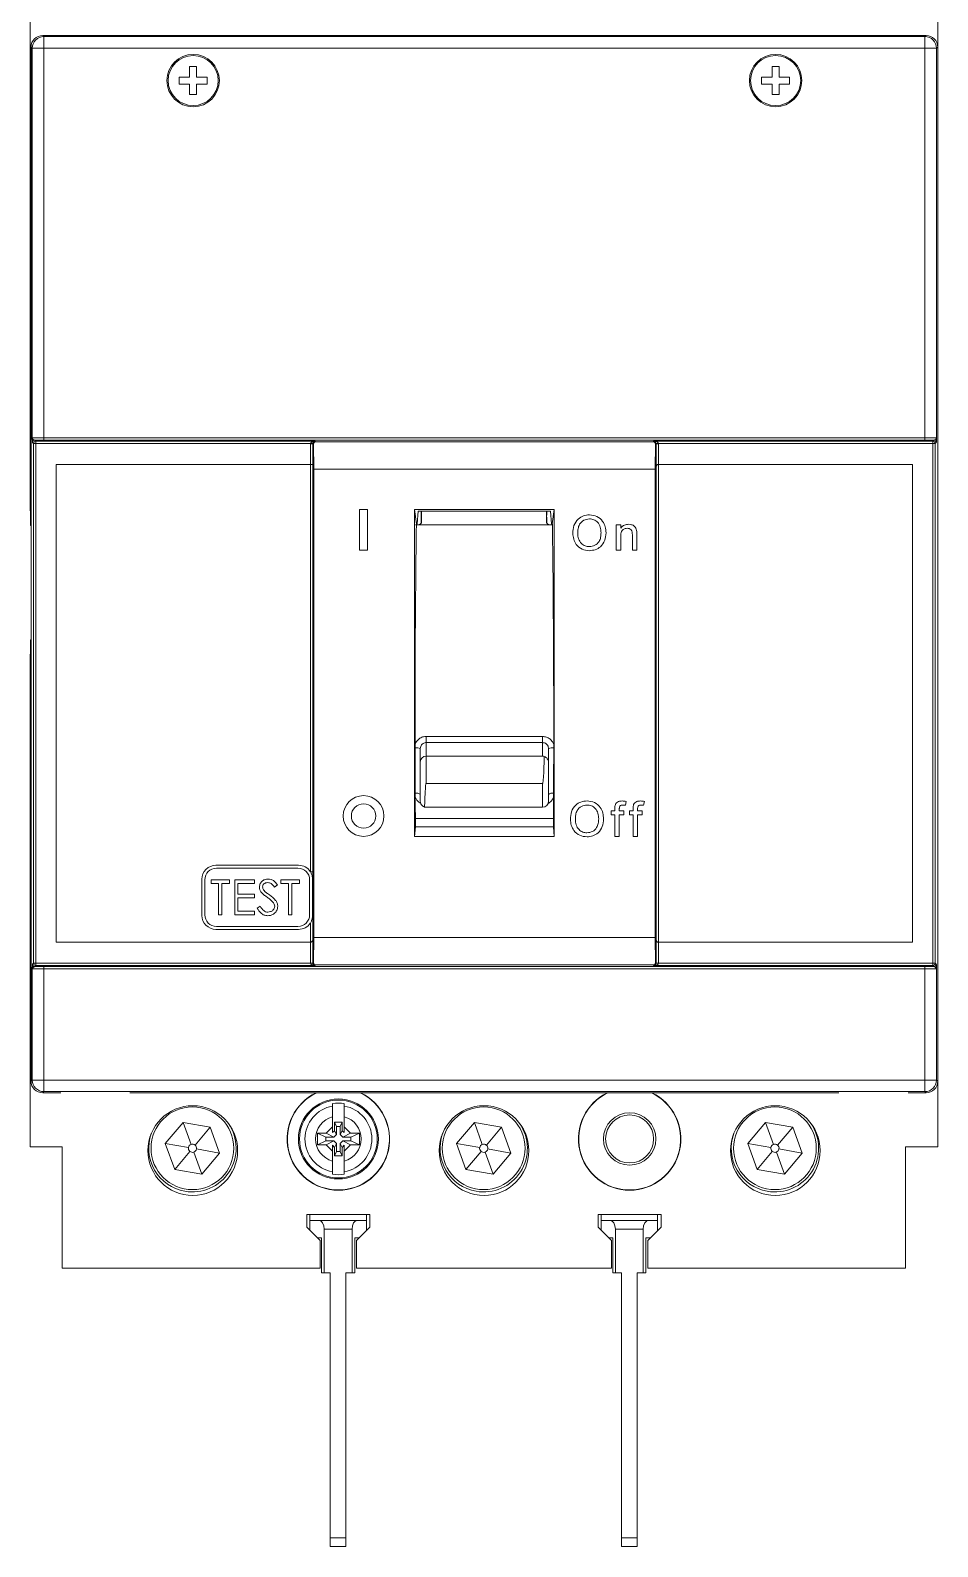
# Model space of a CAD drawing. Header units: millimetres. Extents: x 1004 to 59588, y 686 to 38112.
# Drawn here: x 44554.8 to 44632.6, y 37126.6 to 37256.7 of the extents above; entities that cross this region are included whole.
import ezdxf

# ---------------------------------------------------------------- set-up
doc = ezdxf.new("R2010")
doc.units = ezdxf.units.MM

msp = doc.modelspace()

# ---------------------------------------------------------------- linework, layer by layer
at = {"color": 7, "linetype": 'Continuous', "lineweight": 15}
for p, q in [((44554.76, 37262.24), (44554.76, 37215.45)), ((44632.65, 37215.45), (44632.65, 37262.24)), ((44555.83, 37256.26), (44555.93, 37256.16)), ((44631.65, 37256.26), (44555.83, 37256.26)), ((44555.93, 37255.16), (44555.93, 37256.16)), ((44555.93, 37256.16), (44631.55, 37256.16)), ((44631.55, 37256.16), (44631.65, 37256.26)), ((44631.55, 37255.16), (44631.55, 37256.16)), ((44554.83, 37166.51), (44554.83, 37255.26)), ((44554.93, 37255.16), (44554.83, 37255.26)), ((44554.93, 37221.75), (44554.93, 37255.16)), ((44555.93, 37255.16), (44554.93, 37255.16)), ((44555.93, 37255.16), (44555.93, 37221.72)), ((44631.55, 37255.16), (44555.93, 37255.16)), ((44631.55, 37221.72), (44631.55, 37255.16)), ((44631.55, 37255.16), (44632.55, 37255.16)), ((44632.65, 37255.26), (44632.55, 37255.16)), ((44632.55, 37255.16), (44632.55, 37221.75)), ((44632.65, 37166.51), (44632.65, 37255.26)), ((44569.04, 37253.59), (44568.44, 37253.59)), ((44568.44, 37253.59), (44568.44, 37252.69)), ((44569.04, 37252.69), (44569.04, 37253.59)), ((44619.04, 37253.59), (44618.44, 37253.59)), ((44618.44, 37253.59), (44618.44, 37252.69)), ((44619.04, 37252.69), (44619.04, 37253.59)), ((44568.44, 37252.69), (44567.54, 37252.69)), ((44567.54, 37252.69), (44567.54, 37252.09)), ((44569.94, 37252.69), (44569.04, 37252.69)), ((44569.94, 37252.09), (44569.94, 37252.69)), ((44618.44, 37252.69), (44617.54, 37252.69)), ((44617.54, 37252.69), (44617.54, 37252.09)), ((44619.94, 37252.69), (44619.04, 37252.69)), ((44619.94, 37252.09), (44619.94, 37252.69)), ((44567.54, 37252.09), (44568.44, 37252.09)), ((44568.44, 37252.09), (44568.44, 37251.19)), ((44568.44, 37251.19), (44569.04, 37251.19)), ((44569.04, 37251.19), (44569.04, 37252.09)), ((44569.04, 37252.09), (44569.94, 37252.09)), ((44617.54, 37252.09), (44618.44, 37252.09)), ((44618.44, 37252.09), (44618.44, 37251.19)), ((44618.44, 37251.19), (44619.04, 37251.19)), ((44619.04, 37251.19), (44619.04, 37252.09)), ((44619.04, 37252.09), (44619.94, 37252.09)), ((44555.04, 37221.23), (44554.95, 37221.32)), ((44555.04, 37176.64), (44555.04, 37221.23)), ((44555.24, 37221.23), (44555.04, 37221.23)), ((44555.15, 37221.52), (44555.24, 37221.43)), ((44555.24, 37221.43), (44579.19, 37221.43)), ((44555.24, 37221.23), (44555.24, 37221.43)), ((44555.24, 37221.23), (44555.24, 37176.64)), ((44578.8, 37221.23), (44555.24, 37221.23)), ((44555.93, 37221.72), (44555.93, 37221.52)), ((44555.93, 37221.72), (44631.55, 37221.72)), ((44631.55, 37221.52), (44555.93, 37221.52)), ((44578.8, 37221.23), (44579, 37221.23)), ((44578.8, 37221.22), (44579, 37221.22)), ((44578.8, 37219.44), (44578.8, 37221.22)), ((44579, 37221.22), (44579, 37219.45)), ((44579.06, 37221.17), (44579, 37221.22)), ((44579.09, 37219.04), (44579.06, 37221.17)), ((44579.19, 37221.43), (44579.26, 37221.37)), ((44579.26, 37221.37), (44608.23, 37221.37)), ((44608.23, 37221.37), (44608.29, 37221.43)), ((44608.29, 37221.43), (44632.24, 37221.43)), ((44608.42, 37221.17), (44608.39, 37219.04)), ((44608.48, 37221.22), (44608.42, 37221.17)), ((44608.48, 37221.23), (44608.68, 37221.23)), ((44608.48, 37219.25), (44608.48, 37221.22)), ((44608.48, 37221.22), (44608.68, 37221.22)), ((44632.24, 37221.23), (44608.68, 37221.23)), ((44608.68, 37221.22), (44608.68, 37219.44)), ((44631.55, 37221.72), (44631.55, 37221.52)), ((44632.24, 37221.43), (44632.33, 37221.52)), ((44632.24, 37221.43), (44632.24, 37221.23)), ((44632.24, 37176.64), (44632.24, 37221.23)), ((44632.44, 37221.23), (44632.24, 37221.23)), ((44632.53, 37221.32), (44632.44, 37221.23)), ((44632.44, 37221.23), (44632.44, 37176.64)), ((44556.99, 37219.44), (44556.98, 37219.44)), ((44578.8, 37219.44), (44556.98, 37219.44)), ((44556.98, 37219.44), (44556.98, 37178.43)), ((44578.8, 37219.44), (44556.99, 37219.44)), ((44556.99, 37219.44), (44556.99, 37178.44)), ((44578.8, 37184.49), (44578.8, 37219.44)), ((44579, 37219.44), (44579, 37219.45)), ((44579, 37219.44), (44579, 37184.49)), ((44608.39, 37219.04), (44579.09, 37219.04)), ((44579.09, 37219.04), (44579.09, 37178.84)), ((44608.39, 37178.84), (44608.39, 37219.04)), ((44608.49, 37219.24), (44608.48, 37219.25)), ((44608.49, 37178.63), (44608.49, 37219.24)), ((44608.68, 37219.44), (44608.69, 37219.44)), ((44630.5, 37219.44), (44608.68, 37219.44)), ((44630.49, 37219.44), (44608.69, 37219.44)), ((44608.69, 37219.44), (44608.69, 37178.44)), ((44630.49, 37219.44), (44630.5, 37219.44)), ((44630.49, 37178.44), (44630.49, 37219.44)), ((44630.5, 37178.43), (44630.5, 37219.44)), ((44554.77, 37215.45), (44554.76, 37215.45)), ((44554.83, 37215.45), (44554.76, 37215.45)), ((44554.83, 37215.45), (44554.77, 37215.45)), ((44554.77, 37215.45), (44554.77, 37214.2)), ((44583.02, 37215.58), (44583.02, 37212.08)), ((44583.72, 37215.58), (44583.02, 37215.58)), ((44583.72, 37212.08), (44583.72, 37215.58)), ((44587.74, 37215.58), (44599.74, 37215.58)), ((44587.74, 37215.58), (44587.74, 37187.52)), ((44587.91, 37214.34), (44587.74, 37215.58)), ((44588.07, 37215.44), (44587.97, 37214.34)), ((44588.07, 37215.44), (44599.41, 37215.44)), ((44588.35, 37215.44), (44588.33, 37214.43)), ((44599.06, 37215.44), (44599.09, 37214.43)), ((44599.51, 37214.34), (44599.41, 37215.44)), ((44599.57, 37214.34), (44599.74, 37215.58)), ((44599.74, 37215.58), (44599.74, 37187.52)), ((44554.77, 37214.2), (44554.83, 37214.23)), ((44587.97, 37214.34), (44587.91, 37214.34)), ((44599.57, 37214.25), (44587.91, 37214.25)), ((44599.51, 37214.34), (44599.57, 37214.34)), ((44605.05, 37212.08), (44605.05, 37214.27)), ((44605.05, 37214.27), (44605.44, 37214.27)), ((44605.44, 37214.27), (44605.44, 37213.97)), ((44605.44, 37213.25), (44605.44, 37212.08)), ((44606.44, 37212.08), (44606.44, 37213.39)), ((44606.82, 37213.42), (44606.82, 37212.08)), ((44583.02, 37212.08), (44583.72, 37212.08)), ((44605.44, 37212.08), (44605.05, 37212.08)), ((44606.82, 37212.08), (44606.44, 37212.08)), ((44554.83, 37204.37), (44554.77, 37204.4)), ((44554.77, 37204.4), (44554.77, 37203.15)), ((44554.77, 37203.15), (44554.76, 37203.14)), ((44554.76, 37203.14), (44554.76, 37160.86)), ((44554.76, 37203.14), (44554.83, 37203.14)), ((44554.77, 37203.15), (44554.83, 37203.15)), ((44588.24, 37193.91), (44588.24, 37195.07)), ((44588.74, 37196.1), (44598.74, 37196.1)), ((44588.74, 37196.1), (44588.74, 37195.57)), ((44598.74, 37195.57), (44588.74, 37195.57)), ((44588.74, 37195.57), (44588.74, 37194.41)), ((44598.74, 37195.57), (44598.74, 37196.1)), ((44598.74, 37194.41), (44598.74, 37195.57)), ((44599.24, 37195.07), (44599.24, 37193.89)), ((44588.24, 37190.53), (44588.24, 37193.91)), ((44588.74, 37194.41), (44588.74, 37192.07)), ((44588.74, 37194.41), (44598.74, 37194.41)), ((44599.24, 37193.89), (44599.24, 37190.53)), ((44588.74, 37192.07), (44598.74, 37192.07)), ((44632.65, 37160.86), (44632.65, 37191.14)), ((44588.7, 37190.04), (44588.6, 37190.04)), ((44588.7, 37190.03), (44598.74, 37190.03)), ((44604.94, 37189.71), (44604.94, 37189.93)), ((44605.32, 37189.9), (44605.32, 37189.71)), ((44605.9, 37190.52), (44605.84, 37190.19)), ((44606.51, 37189.71), (44606.51, 37189.93)), ((44606.89, 37189.9), (44606.89, 37189.71)), ((44607.47, 37190.52), (44607.41, 37190.19)), ((44587.82, 37189.05), (44599.67, 37189.05)), ((44604.63, 37189.71), (44604.94, 37189.71)), ((44604.63, 37189.36), (44604.63, 37189.71)), ((44604.94, 37189.36), (44604.63, 37189.36)), ((44604.94, 37187.52), (44604.94, 37189.36)), ((44605.32, 37189.71), (44605.71, 37189.71)), ((44605.71, 37189.36), (44605.32, 37189.36)), ((44605.32, 37189.36), (44605.32, 37187.52)), ((44605.71, 37189.71), (44605.71, 37189.36)), ((44606.2, 37189.36), (44606.2, 37189.71)), ((44606.2, 37189.71), (44606.51, 37189.71)), ((44606.51, 37189.36), (44606.2, 37189.36)), ((44606.51, 37187.52), (44606.51, 37189.36)), ((44606.89, 37189.71), (44607.28, 37189.71)), ((44606.89, 37189.36), (44606.89, 37187.52)), ((44607.28, 37189.36), (44606.89, 37189.36)), ((44607.28, 37189.71), (44607.28, 37189.36)), ((44587.74, 37187.52), (44587.82, 37188.34)), ((44587.74, 37187.52), (44599.74, 37187.52)), ((44587.82, 37188.34), (44599.66, 37188.34)), ((44599.74, 37187.52), (44599.66, 37188.34)), ((44605.32, 37187.52), (44604.94, 37187.52)), ((44606.89, 37187.52), (44606.51, 37187.52)), ((44577.79, 37185.04), (44570.69, 37185.04)), ((44577.74, 37184.79), (44570.74, 37184.79)), ((44569.49, 37183.84), (44569.49, 37180.74)), ((44569.74, 37180.79), (44569.74, 37183.79)), ((44570.28, 37183.79), (44571.86, 37183.79)), ((44570.28, 37183.48), (44570.28, 37183.79)), ((44570.93, 37183.48), (44570.28, 37183.48)), ((44570.93, 37180.79), (44570.93, 37183.48)), ((44571.2, 37183.48), (44571.2, 37180.79)), ((44571.86, 37183.48), (44571.2, 37183.48)), ((44571.86, 37183.79), (44571.86, 37183.48)), ((44572.32, 37183.79), (44574.01, 37183.79)), ((44572.32, 37180.79), (44572.32, 37183.79)), ((44572.59, 37183.48), (44572.59, 37182.56)), ((44574.01, 37183.48), (44572.59, 37183.48)), ((44574.01, 37183.79), (44574.01, 37183.48)), ((44575.97, 37183.36), (44575.73, 37183.17)), ((44576.28, 37183.79), (44577.86, 37183.79)), ((44576.28, 37183.48), (44576.28, 37183.79)), ((44576.93, 37183.48), (44576.28, 37183.48)), ((44576.93, 37180.79), (44576.93, 37183.48)), ((44577.2, 37183.48), (44577.2, 37180.79)), ((44577.86, 37183.48), (44577.2, 37183.48)), ((44577.86, 37183.79), (44577.86, 37183.48)), ((44578.74, 37180.79), (44578.74, 37183.79)), ((44579, 37184.49), (44578.8, 37184.49)), ((44578.99, 37180.74), (44578.99, 37183.84)), ((44579, 37184.49), (44579, 37178.63)), ((44572.59, 37182.56), (44574.01, 37182.56)), ((44572.59, 37182.25), (44572.59, 37181.09)), ((44574.01, 37182.25), (44572.59, 37182.25)), ((44574.01, 37182.56), (44574.01, 37182.25)), ((44571.2, 37180.79), (44570.93, 37180.79)), ((44574.01, 37180.79), (44572.32, 37180.79)), ((44572.59, 37181.09), (44574.01, 37181.09)), ((44574.01, 37181.09), (44574.01, 37180.79)), ((44574.24, 37181.37), (44574.49, 37181.52)), ((44577.2, 37180.79), (44576.93, 37180.79)), ((44570.69, 37179.54), (44577.79, 37179.54)), ((44570.74, 37179.79), (44577.74, 37179.79)), ((44578.8, 37178.44), (44578.8, 37180.08)), ((44556.99, 37178.44), (44556.98, 37178.43)), ((44556.98, 37178.43), (44578.8, 37178.43)), ((44556.99, 37178.44), (44578.79, 37178.44)), ((44578.8, 37178.43), (44578.79, 37178.44)), ((44578.8, 37176.65), (44578.8, 37178.43)), ((44579, 37178.63), (44579, 37178.62)), ((44579, 37178.62), (44579, 37176.65)), ((44579.06, 37176.7), (44579.09, 37178.84)), ((44579.09, 37178.84), (44608.39, 37178.84)), ((44608.39, 37178.84), (44608.42, 37176.7)), ((44608.48, 37178.62), (44608.49, 37178.63)), ((44608.48, 37176.65), (44608.48, 37178.62)), ((44608.69, 37178.44), (44608.68, 37178.43)), ((44608.68, 37178.43), (44608.68, 37176.65)), ((44608.68, 37178.43), (44630.5, 37178.43)), ((44608.69, 37178.44), (44630.49, 37178.44)), ((44630.49, 37178.44), (44630.5, 37178.43)), ((44554.93, 37166.61), (44554.93, 37176.13)), ((44554.95, 37176.55), (44555.04, 37176.64)), ((44555.24, 37176.64), (44555.04, 37176.64)), ((44555.24, 37176.44), (44555.15, 37176.35)), ((44555.24, 37176.64), (44578.8, 37176.64)), ((44555.24, 37176.44), (44555.24, 37176.64)), ((44579.19, 37176.44), (44555.24, 37176.44)), ((44555.93, 37176.36), (44631.55, 37176.36)), ((44555.93, 37176.36), (44555.93, 37176.16)), ((44631.55, 37176.16), (44555.93, 37176.16)), ((44555.93, 37176.16), (44555.93, 37166.61)), ((44579, 37176.65), (44578.8, 37176.65)), ((44579, 37176.64), (44578.8, 37176.64)), ((44579, 37176.65), (44579.06, 37176.7)), ((44579.26, 37176.5), (44579.19, 37176.44)), ((44608.23, 37176.5), (44579.26, 37176.5)), ((44608.29, 37176.44), (44608.23, 37176.5)), ((44632.24, 37176.44), (44608.29, 37176.44)), ((44608.42, 37176.7), (44608.48, 37176.65)), ((44608.48, 37176.65), (44608.68, 37176.65)), ((44608.48, 37176.64), (44608.68, 37176.64)), ((44608.68, 37176.64), (44632.24, 37176.64)), ((44631.55, 37176.36), (44631.55, 37176.16)), ((44631.55, 37166.61), (44631.55, 37176.16)), ((44632.24, 37176.64), (44632.24, 37176.44)), ((44632.44, 37176.64), (44632.24, 37176.64)), ((44632.33, 37176.35), (44632.24, 37176.44)), ((44632.44, 37176.64), (44632.53, 37176.55)), ((44632.55, 37176.13), (44632.55, 37166.61)), ((44554.83, 37166.51), (44554.93, 37166.61)), ((44555.93, 37166.61), (44554.93, 37166.61)), ((44555.93, 37166.61), (44555.93, 37165.61)), ((44555.93, 37166.61), (44631.55, 37166.61)), ((44631.55, 37166.61), (44631.55, 37165.61)), ((44631.55, 37166.61), (44632.55, 37166.61)), ((44632.55, 37166.61), (44632.65, 37166.51)), ((44555.93, 37165.61), (44555.83, 37165.51)), ((44557.37, 37165.51), (44555.83, 37165.51)), ((44631.55, 37165.61), (44555.93, 37165.61)), ((44624.17, 37165.51), (44563.31, 37165.51)), ((44631.65, 37165.51), (44630.11, 37165.51)), ((44631.65, 37165.51), (44631.55, 37165.61)), ((44567.88, 37162.97), (44566.35, 37161.16)), ((44570.21, 37162.56), (44567.88, 37162.97)), ((44567.88, 37162.97), (44568.56, 37161.08)), ((44570.21, 37162.56), (44568.91, 37161.02)), ((44571.01, 37160.33), (44570.21, 37162.56)), ((44580.71, 37162.6), (44580.15, 37162.05)), ((44580.71, 37163.45), (44580.71, 37162.6)), ((44580.71, 37162.09), (44580.71, 37162.6)), ((44580.88, 37162.98), (44581.53, 37162.98)), ((44580.88, 37162.26), (44580.88, 37162.98)), ((44581.06, 37162.62), (44580.88, 37162.98)), ((44581.06, 37162.62), (44581.06, 37161.93)), ((44581.35, 37162.62), (44581.06, 37162.62)), ((44581.35, 37162.62), (44581.53, 37162.98)), ((44581.35, 37161.93), (44581.35, 37162.62)), ((44581.53, 37162.98), (44581.53, 37162.26)), ((44581.71, 37162.6), (44581.71, 37163.45)), ((44582.26, 37162.05), (44581.71, 37162.6)), ((44581.71, 37162.6), (44581.71, 37162.09)), ((44592.88, 37162.97), (44591.35, 37161.16)), ((44595.21, 37162.56), (44592.88, 37162.97)), ((44592.88, 37162.97), (44593.56, 37161.08)), ((44595.21, 37162.56), (44593.91, 37161.02)), ((44596.01, 37160.33), (44595.21, 37162.56)), ((44617.88, 37162.97), (44616.35, 37161.16)), ((44620.21, 37162.56), (44617.88, 37162.97)), ((44617.88, 37162.97), (44618.56, 37161.08)), ((44620.21, 37162.56), (44618.91, 37161.02)), ((44621.01, 37160.33), (44620.21, 37162.56)), ((44566.35, 37161.16), (44567.16, 37158.94)), ((44568.34, 37160.81), (44566.35, 37161.16)), ((44580.13, 37161.69), (44579.41, 37162.05)), ((44579.41, 37162.05), (44579.41, 37161.05)), ((44580.15, 37162.05), (44579.41, 37162.05)), ((44580.13, 37161.4), (44579.41, 37161.05)), ((44580.13, 37161.69), (44580.13, 37161.4)), ((44580.83, 37161.69), (44580.13, 37161.69)), ((44580.13, 37161.4), (44580.83, 37161.4)), ((44580.83, 37161.69), (44580.15, 37162.05)), ((44580.83, 37161.4), (44580.15, 37161.05)), ((44580.71, 37162.09), (44580.88, 37162.26)), ((44580.83, 37161.69), (44581.06, 37161.93)), ((44581.06, 37161.17), (44580.83, 37161.4)), ((44581.06, 37161.93), (44580.88, 37162.26)), ((44581.06, 37161.17), (44580.88, 37160.83)), ((44581.06, 37161.17), (44581.06, 37160.48)), ((44581.35, 37161.93), (44581.53, 37162.26)), ((44581.35, 37161.93), (44581.59, 37161.69)), ((44581.59, 37161.4), (44581.35, 37161.17)), ((44581.35, 37161.17), (44581.53, 37160.83)), ((44581.35, 37160.48), (44581.35, 37161.17)), ((44581.53, 37162.26), (44581.71, 37162.09)), ((44581.59, 37161.69), (44582.26, 37162.05)), ((44582.28, 37161.69), (44581.59, 37161.69)), ((44581.59, 37161.4), (44582.26, 37161.05)), ((44581.59, 37161.4), (44582.28, 37161.4)), ((44583.01, 37162.05), (44582.26, 37162.05)), ((44582.28, 37161.69), (44583.01, 37162.05)), ((44582.28, 37161.4), (44582.28, 37161.69)), ((44582.28, 37161.4), (44583.01, 37161.05)), ((44583.01, 37161.05), (44583.01, 37162.05)), ((44591.35, 37161.16), (44592.16, 37158.94)), ((44593.34, 37160.81), (44591.35, 37161.16)), ((44616.35, 37161.16), (44617.16, 37158.94)), ((44618.34, 37160.81), (44616.35, 37161.16)), ((44554.76, 37160.86), (44557.51, 37160.86)), ((44557.51, 37160.86), (44557.51, 37150.46)), ((44567.16, 37158.94), (44568.45, 37160.48)), ((44569.49, 37158.52), (44568.8, 37160.42)), ((44571.01, 37160.33), (44569.02, 37160.69)), ((44569.49, 37158.52), (44571.01, 37160.33)), ((44579.41, 37161.05), (44580.15, 37161.05)), ((44580.15, 37161.05), (44580.71, 37160.49)), ((44580.88, 37160.83), (44580.71, 37161.01)), ((44580.71, 37160.49), (44580.71, 37161.01)), ((44580.71, 37160.49), (44580.71, 37159.65)), ((44580.88, 37160.11), (44580.88, 37160.83)), ((44581.06, 37160.48), (44580.88, 37160.11)), ((44581.53, 37160.11), (44580.88, 37160.11)), ((44581.06, 37160.48), (44581.35, 37160.48)), ((44581.35, 37160.48), (44581.53, 37160.11)), ((44581.71, 37161.01), (44581.53, 37160.83)), ((44581.53, 37160.83), (44581.53, 37160.11)), ((44581.71, 37160.49), (44582.26, 37161.05)), ((44581.71, 37161.01), (44581.71, 37160.49)), ((44581.71, 37159.65), (44581.71, 37160.49)), ((44582.26, 37161.05), (44583.01, 37161.05)), ((44592.16, 37158.94), (44593.45, 37160.48)), ((44594.49, 37158.52), (44593.8, 37160.42)), ((44596.01, 37160.33), (44594.02, 37160.69)), ((44594.49, 37158.52), (44596.01, 37160.33)), ((44617.16, 37158.94), (44618.45, 37160.48)), ((44619.49, 37158.52), (44618.8, 37160.42)), ((44621.01, 37160.33), (44619.02, 37160.69)), ((44619.49, 37158.52), (44621.01, 37160.33)), ((44629.9, 37160.86), (44632.65, 37160.86)), ((44629.9, 37150.46), (44629.9, 37160.86)), ((44567.16, 37158.94), (44569.49, 37158.52)), ((44592.16, 37158.94), (44594.49, 37158.52)), ((44617.16, 37158.94), (44619.49, 37158.52)), ((44578.5, 37155.06), (44583.91, 37155.06)), ((44578.5, 37153.98), (44578.5, 37155.06)), ((44578.76, 37154.56), (44578.76, 37155.06)), ((44583.61, 37155.06), (44583.61, 37154.56)), ((44583.91, 37155.06), (44583.91, 37153.98)), ((44603.5, 37155.06), (44608.91, 37155.06)), ((44603.5, 37153.98), (44603.5, 37155.06)), ((44603.76, 37154.56), (44603.76, 37155.06)), ((44608.61, 37155.06), (44608.61, 37154.56)), ((44608.91, 37155.06), (44608.91, 37153.98)), ((44579.65, 37152.83), (44578.5, 37153.98)), ((44578.76, 37153.72), (44578.76, 37154.56)), ((44578.76, 37154.56), (44579.55, 37154.56)), ((44579.55, 37154.56), (44582.81, 37154.56)), ((44579.98, 37150.06), (44579.98, 37153.81)), ((44582.38, 37153.81), (44579.98, 37153.81)), ((44582.38, 37150.06), (44582.38, 37153.81)), ((44583.91, 37153.98), (44582.76, 37152.83)), ((44582.81, 37154.56), (44583.61, 37154.56)), ((44583.61, 37153.67), (44583.61, 37154.56)), ((44604.65, 37152.83), (44603.5, 37153.98)), ((44603.76, 37153.72), (44603.76, 37154.56)), ((44603.76, 37154.56), (44604.55, 37154.56)), ((44604.55, 37154.56), (44607.81, 37154.56)), ((44604.98, 37150.06), (44604.98, 37153.81)), ((44607.38, 37153.81), (44604.98, 37153.81)), ((44607.38, 37150.06), (44607.38, 37153.81)), ((44608.91, 37153.98), (44607.76, 37152.83)), ((44607.81, 37154.56), (44608.61, 37154.56)), ((44608.61, 37153.67), (44608.61, 37154.56)), ((44579.42, 37153.06), (44579.76, 37153.06)), ((44579.65, 37150.46), (44579.65, 37152.83)), ((44579.76, 37153.06), (44579.76, 37150.06)), ((44582.61, 37153.06), (44582.99, 37153.06)), ((44582.61, 37150.06), (44582.61, 37153.06)), ((44582.76, 37152.83), (44582.76, 37150.46)), ((44604.42, 37153.06), (44604.76, 37153.06)), ((44604.65, 37150.46), (44604.65, 37152.83)), ((44604.76, 37153.06), (44604.76, 37150.06)), ((44607.61, 37153.06), (44607.99, 37153.06)), ((44607.61, 37150.06), (44607.61, 37153.06)), ((44607.76, 37152.83), (44607.76, 37150.46)), ((44557.51, 37150.46), (44579.65, 37150.46)), ((44579.76, 37150.06), (44579.98, 37150.06)), ((44580.51, 37150.06), (44579.98, 37150.06)), ((44580.51, 37127.31), (44580.51, 37150.06)), ((44582.38, 37150.06), (44581.86, 37150.06)), ((44581.86, 37150.06), (44581.86, 37127.31)), ((44582.38, 37150.06), (44582.61, 37150.06)), ((44582.76, 37150.46), (44604.65, 37150.46)), ((44604.76, 37150.06), (44604.98, 37150.06)), ((44605.51, 37150.06), (44604.98, 37150.06)), ((44605.51, 37127.31), (44605.51, 37150.06)), ((44607.38, 37150.06), (44606.86, 37150.06)), ((44606.86, 37150.06), (44606.86, 37127.31)), ((44607.38, 37150.06), (44607.61, 37150.06)), ((44607.76, 37150.46), (44629.9, 37150.46)), ((44580.51, 37127.31), (44581.86, 37127.31)), ((44580.51, 37126.56), (44580.51, 37127.31)), ((44581.86, 37127.31), (44581.86, 37126.56)), ((44605.51, 37127.31), (44606.86, 37127.31)), ((44605.51, 37126.56), (44605.51, 37127.31)), ((44606.86, 37127.31), (44606.86, 37126.56)), ((44581.86, 37126.56), (44580.51, 37126.56)), ((44606.86, 37126.56), (44605.51, 37126.56))]:
    msp.add_line(p, q, dxfattribs=at)
at = {"color": 8, "linetype": 'Continuous', "lineweight": 15}
msp.add_line((44598.74, 37190.03), (44598.74, 37192.07), dxfattribs=at)
at = {"color": 7, "linetype": 'Continuous', "lineweight": 15}
for centre, radius in [((44568.74, 37252.39), 2.25), ((44568.74, 37252.39), 2.15), ((44618.74, 37252.39), 2.25), ((44618.74, 37252.39), 2.15), ((44583.37, 37189.27), 1.75), ((44583.37, 37189.27), 1.05), ((44568.71, 37160.55), 3.85), ((44568.68, 37160.75), 3.55), ((44581.21, 37161.55), 3.43), ((44581.21, 37161.55), 3.34), ((44593.71, 37160.55), 3.85), ((44593.68, 37160.75), 3.55), ((44606.21, 37161.55), 2.25), ((44618.71, 37160.55), 3.85), ((44618.68, 37160.75), 3.55), ((44606.21, 37161.55), 2.06)]:
    msp.add_circle(centre, radius, dxfattribs=at)
for centre, radius, start, end in [((44555.93, 37255.16), 1, 90.046, 179.954), ((44631.55, 37255.16), 1, 0.046, 89.954), ((44555.15, 37221.32), 0.2, 90.046, 179.954), ((44555.24, 37221.23), 0.2, 90.046, 179.954), ((44632.24, 37221.23), 0.2, 0.046, 89.954), ((44632.33, 37221.32), 0.2, 0.046, 89.954), ((44588.74, 37193.91), 0.499, 89.9317, 179.9315), ((44598.74, 37190.53), 0.5, 270, 0), ((44570.69, 37183.84), 1.2, 90, 180), ((44570.74, 37183.79), 1, 90, 180), ((44577.74, 37183.79), 1, 0, 90), ((44577.79, 37183.84), 1.2, 33.1082, 90), ((44570.69, 37180.74), 1.2, 180, 270), ((44570.74, 37180.79), 1, 180, 270), ((44577.74, 37180.79), 1, 270, 0), ((44577.79, 37180.74), 1.2, 270, 326.8918), ((44555.15, 37176.55), 0.2, 180.046, 269.954), ((44555.24, 37176.64), 0.2, 180.046, 269.954), ((44632.24, 37176.64), 0.2, 270.046, 359.954), ((44632.33, 37176.55), 0.2, 270.046, 359.954), ((44555.93, 37166.61), 1, 180.046, 269.954), ((44631.55, 37166.61), 1, 270.046, 359.954), ((44581.21, 37161.55), 4.4, 115.6694, 270), ((44581.21, 37161.55), 4.38, 115.1614, 270), ((44581.21, 37161.55), 4.4, 270, 64.3306), ((44581.21, 37161.55), 4.38, 270, 64.8386), ((44606.21, 37161.55), 4.4, 115.6694, 64.3306), ((44606.21, 37161.55), 4.38, 115.1614, 64.8386), ((44581.21, 37161.55), 2.87, 100.0319, 259.9681), ((44581.21, 37161.55), 3.07, 80.6186, 99.3814), ((44581.21, 37161.55), 2.87, 280.0319, 79.9681), ((44568.68, 37160.75), 3.75, 259.8886, 34.5857), ((44581.21, 37161.55), 1.96, 104.7488, 255.2512), ((44581.21, 37161.55), 1.96, 284.7488, 75.2512), ((44593.68, 37160.75), 3.75, 259.8886, 34.5857), ((44618.68, 37160.75), 3.75, 259.8886, 34.5857), ((44568.68, 37160.75), 3.75, 160.3424, 259.8886), ((44593.68, 37160.75), 3.75, 160.3424, 259.8886), ((44618.68, 37160.75), 3.75, 160.3424, 259.8886), ((44568.68, 37160.75), 0.35, 169.8886, 229.8886), ((44568.68, 37160.75), 0.35, 109.8886, 169.8886), ((44568.68, 37160.75), 0.35, 229.8886, 289.8886), ((44568.68, 37160.75), 0.35, 49.8886, 109.8886), ((44568.68, 37160.75), 0.35, 289.8886, 349.8886), ((44568.68, 37160.75), 0.35, 349.8886, 49.8886), ((44593.68, 37160.75), 0.35, 169.8886, 229.8886), ((44593.68, 37160.75), 0.35, 109.8886, 169.8886), ((44593.68, 37160.75), 0.35, 229.8886, 289.8886), ((44593.68, 37160.75), 0.35, 49.8886, 109.8886), ((44593.68, 37160.75), 0.35, 289.8886, 349.8886), ((44593.68, 37160.75), 0.35, 349.8886, 49.8886), ((44618.68, 37160.75), 0.35, 169.8886, 229.8886), ((44618.68, 37160.75), 0.35, 109.8886, 169.8886), ((44618.68, 37160.75), 0.35, 229.8886, 289.8886), ((44618.68, 37160.75), 0.35, 49.8886, 109.8886), ((44618.68, 37160.75), 0.35, 289.8886, 349.8886), ((44618.68, 37160.75), 0.35, 349.8886, 49.8886), ((44581.21, 37161.55), 3.07, 260.6186, 279.3814)]:
    msp.add_arc(centre, radius, start, end, dxfattribs=at)
at = {"color": 8, "linetype": 'Continuous', "lineweight": 15}
for centre, radius, start, end in [((44587.89, 37193.7), 1.42, 75.515, 93.8255), ((44599.59, 37193.7), 1.42, 86.1745, 104.485), ((44587.89, 37190.59), 0.643, 56.5579, 97.3683), ((44599.59, 37190.59), 0.643, 82.6317, 123.4421)]:
    msp.add_arc(centre, radius, start, end, dxfattribs=at)
at = {"color": 7, "linetype": 'Continuous', "lineweight": 15}
for centre, major_axis, ratio, start_param, end_param in [((44555.83, 37255.26), (0.708, -0.708), 0.999315, 2.356537, 3.926648), ((44631.65, 37255.26), (-0.708, -0.708), 0.999315, 2.356537, 3.926648), ((44555.93, 37221.75), (1, 0), 0.031423, 3.167773, 4.712389), ((44555.93, 37221.55), (1.2, 0), 0.026186, 4.008535, 4.712389), ((44579.19, 37221.23), (0.39, 0.007), 0.512958, 1.561443, 3.106059), ((44579.2, 37221.22), (0.283, -0.283), 0.999315, 3.901153, 3.926648), ((44579.19, 37221.23), (0.076, 0.188), 0.928188, 0.409293, 1.95391), ((44579.2, 37221.22), (0.142, -0.142), 0.997948, 3.901153, 3.926648), ((44579.26, 37221.17), (-0.081, 0.187), 0.979523, 5.882604, 7.452716), ((44608.22, 37221.17), (0.081, 0.187), 0.979523, 5.113655, 6.683766), ((44608.29, 37221.23), (-0.076, 0.188), 0.928188, 4.329276, 5.873892), ((44608.29, 37221.23), (0.39, -0.007), 0.512958, 0.035533, 1.58015), ((44608.28, 37221.22), (0.142, 0.142), 0.997948, 5.49813, 5.523624), ((44608.28, 37221.22), (0.283, 0.283), 0.999315, 5.49813, 5.523624), ((44631.55, 37221.75), (1, 0), 0.031423, 4.712389, 6.257005), ((44631.55, 37221.55), (1.2, 0), 0.026186, 4.712389, 5.416243), ((44578.8, 37219.45), (0.2, 0), 0.026186, 4.712389, 6.257005), ((44578.8, 37219.44), (0.2, 0), 0.026186, 4.712389, 6.257005), ((44608.68, 37219.25), (0.186, 0.077), 0.963653, 1.191016, 2.735632), ((44608.69, 37219.24), (0.186, 0.077), 0.963653, 1.191016, 2.735632), ((44608.68, 37219.24), (0.142, -0.142), 0.999315, 2.356537, 2.382032), ((44608.69, 37219.24), (0.142, -0.142), 0.999315, 2.356537, 2.382032), ((44588.7, 37197.24), (0, 34.8), 0.026186, 1.057124, 1.829417), ((44598.78, 37197.24), (0, 34.8), 0.026186, 4.453769, 5.226062), ((44578.79, 37178.64), (-0.142, 0.142), 0.999315, 2.356537, 2.382032), ((44578.8, 37178.63), (0.186, 0.077), 0.963653, 4.332609, 5.877225), ((44578.8, 37178.62), (0.186, 0.077), 0.963653, 4.332609, 5.877225), ((44578.8, 37178.63), (-0.142, 0.142), 0.999315, 2.356537, 2.382032), ((44608.68, 37178.62), (0.186, -0.077), 0.963653, 3.547553, 5.092169), ((44608.69, 37178.63), (0.186, -0.077), 0.963653, 3.547553, 5.092169), ((44608.68, 37178.63), (0.142, 0.142), 0.999315, 3.901153, 3.926648), ((44608.69, 37178.64), (0.142, 0.142), 0.999315, 3.901153, 3.926648), ((44555.93, 37176.13), (1, 0), 0.031423, 1.570796, 3.115413), ((44555.93, 37176.33), (1.2, 0), 0.026186, 1.570796, 2.274651), ((44579.2, 37176.65), (-0.283, -0.283), 0.999315, 5.49813, 5.523624), ((44579.19, 37176.64), (0.39, -0.007), 0.512958, 3.177126, 4.721742), ((44579.2, 37176.65), (0.142, 0.142), 0.997948, 2.356537, 2.382032), ((44579.19, 37176.64), (-0.076, 0.188), 0.928188, 1.187683, 2.732299), ((44579.26, 37176.7), (0.081, 0.187), 0.979523, 1.972062, 3.542174), ((44608.22, 37176.7), (-0.081, 0.187), 0.979523, 2.741012, 4.311123), ((44608.29, 37176.64), (0.076, 0.188), 0.928188, 3.550886, 5.095502), ((44608.29, 37176.64), (0.39, 0.007), 0.512958, 4.703036, 6.247652), ((44608.28, 37176.65), (0.142, -0.142), 0.997948, 0.759561, 0.785056), ((44608.28, 37176.65), (-0.283, 0.283), 0.999315, 3.901153, 3.926648), ((44631.55, 37176.33), (1.2, 0), 0.026186, 0.866942, 1.570796), ((44631.55, 37176.13), (1, 0), 0.031423, 0.02618, 1.570796), ((44555.83, 37166.51), (-0.708, -0.708), 0.999315, 5.49813, 7.068241), ((44631.65, 37166.51), (0.708, -0.708), 0.999315, 5.49813, 7.068241), ((44579.55, 37153.81), (0, 0.75), 0.57735, 4.712389, 6.283185), ((44582.81, 37153.81), (0, 0.75), 0.57735, 0, 1.570796), ((44604.55, 37153.81), (0, 0.75), 0.57735, 4.712389, 6.283185), ((44607.81, 37153.81), (0, 0.75), 0.57735, 0, 1.570796)]:
    msp.add_ellipse(centre, major_axis=major_axis, ratio=ratio, start_param=start_param, end_param=end_param, dxfattribs=at)
at = {"color": 8, "linetype": 'Continuous', "lineweight": 15}
for centre, start_param, end_param in [((44588.06, 37197.85), 5.209218, 5.242472), ((44599.35, 37197.85), 1.040713, 1.073968)]:
    msp.add_ellipse(centre, major_axis=(0, 34.8), ratio=0.008727, start_param=start_param, end_param=end_param, dxfattribs=at)
at = {"color": 7, "linetype": 'Continuous', "lineweight": 15}
for points, knots in [([(44554.95, 37221.32), (44554.95, 37221.34), (44554.94, 37221.38), (44554.94, 37221.59), (44554.93, 37221.73), (44554.93, 37221.75), (44554.93, 37221.75)], [0, 0, 0, 0, 0.283359, 0.902447, 0.994297, 1, 1, 1, 1]), ([(44555.15, 37221.52), (44555.13, 37221.53), (44555.03, 37221.56), (44554.95, 37221.66), (44554.93, 37221.73), (44554.93, 37221.74), (44554.93, 37221.75), (44554.93, 37221.75)], [0, 0, 0, 0, 0.247026, 0.891275, 0.975844, 0.99322, 1, 1, 1, 1]), ([(44632.55, 37221.75), (44632.55, 37221.75), (44632.55, 37221.74), (44632.55, 37221.73), (44632.54, 37221.66), (44632.45, 37221.56), (44632.36, 37221.53), (44632.33, 37221.52)], [0, 0, 0, 0, 0.00678, 0.024156, 0.108725, 0.752974, 1, 1, 1, 1]), ([(44632.55, 37221.75), (44632.55, 37221.75), (44632.55, 37221.73), (44632.55, 37221.59), (44632.54, 37221.38), (44632.53, 37221.34), (44632.53, 37221.32)], [0, 0, 0, 0, 0.005703, 0.097553, 0.716641, 1, 1, 1, 1]), ([(44601.33, 37213.54), (44601.35, 37213.76), (44601.37, 37214.21), (44601.73, 37214.76), (44602.23, 37215.07), (44602.58, 37215.1), (44602.76, 37215.12)], [0, 0, 0, 0, 0.28058, 0.559608, 0.779578, 1, 1, 1, 1]), ([(44602.76, 37214.77), (44602.59, 37214.75), (44602.25, 37214.7), (44601.89, 37214.35), (44601.77, 37213.93), (44601.76, 37213.67), (44601.75, 37213.53)], [0, 0, 0, 0, 0.279203, 0.557791, 0.778553, 1, 1, 1, 1]), ([(44602.76, 37215.12), (44602.98, 37215.09), (44603.42, 37215.04), (44603.9, 37214.62), (44604.14, 37214.09), (44604.17, 37213.75), (44604.18, 37213.57)], [0, 0, 0, 0, 0.2795739, 0.5585725, 0.7790868, 1, 1, 1, 1]), ([(44603.75, 37213.58), (44603.74, 37213.74), (44603.72, 37214.07), (44603.5, 37214.48), (44603.14, 37214.73), (44602.89, 37214.76), (44602.76, 37214.77)], [0, 0, 0, 0, 0.280796, 0.560074, 0.779977, 1, 1, 1, 1]), ([(44588.33, 37214.43), (44588.32, 37214.41), (44588.31, 37214.37), (44588.22, 37214.31), (44588.09, 37214.27), (44587.95, 37214.25), (44587.86, 37214.25), (44587.83, 37214.25)], [0, 0, 0, 0, 0.2175204, 0.4350599, 0.6520215, 0.8676665, 1, 1, 1, 1]), ([(44599.59, 37214.25), (44599.53, 37214.25), (44599.42, 37214.25), (44599.27, 37214.29), (44599.16, 37214.33), (44599.09, 37214.39), (44599.09, 37214.42), (44599.09, 37214.43)], [0, 0, 0, 0, 0.2140441, 0.4280635, 0.6427745, 0.8588407, 1, 1, 1, 1]), ([(44602.75, 37212.04), (44602.54, 37212.07), (44602.1, 37212.11), (44601.62, 37212.53), (44601.38, 37213.03), (44601.35, 37213.37), (44601.33, 37213.54)], [0, 0, 0, 0, 0.279604, 0.558766, 0.779297, 1, 1, 1, 1]), ([(44601.75, 37213.53), (44601.76, 37213.37), (44601.78, 37213.05), (44602.03, 37212.66), (44602.37, 37212.42), (44602.63, 37212.4), (44602.75, 37212.39)], [0, 0, 0, 0, 0.280642, 0.559885, 0.779855, 1, 1, 1, 1]), ([(44602.75, 37212.39), (44602.92, 37212.41), (44603.25, 37212.45), (44603.59, 37212.79), (44603.74, 37213.19), (44603.75, 37213.45), (44603.75, 37213.58)], [0, 0, 0, 0, 0.279092, 0.55817, 0.77881, 1, 1, 1, 1]), ([(44604.18, 37213.57), (44604.16, 37213.35), (44604.12, 37212.92), (44603.77, 37212.38), (44603.27, 37212.09), (44602.93, 37212.06), (44602.75, 37212.04)], [0, 0, 0, 0, 0.280358, 0.559512, 0.779626, 1, 1, 1, 1]), ([(44605.44, 37213.97), (44605.48, 37214.02), (44605.57, 37214.14), (44605.8, 37214.28), (44605.99, 37214.3), (44606.11, 37214.31)], [0, 0, 0, 0, 0.2805539, 0.5608154, 1, 1, 1, 1]), ([(44606, 37213.96), (44605.93, 37213.96), (44605.81, 37213.95), (44605.63, 37213.86), (44605.45, 37213.63), (44605.44, 37213.41), (44605.44, 37213.25)], [0, 0, 0, 0, 0.187273, 0.374362, 0.56054, 1, 1, 1, 1]), ([(44606.44, 37213.39), (44606.44, 37213.47), (44606.44, 37213.62), (44606.36, 37213.83), (44606.18, 37213.95), (44606.06, 37213.96), (44606, 37213.96)], [0, 0, 0, 0, 0.2816881, 0.5597154, 0.779558, 1, 1, 1, 1]), ([(44606.11, 37214.31), (44606.2, 37214.3), (44606.37, 37214.29), (44606.61, 37214.17), (44606.75, 37213.98), (44606.79, 37213.85), (44606.8, 37213.78)], [0, 0, 0, 0, 0.2802251, 0.5600007, 0.7795861, 1, 1, 1, 1]), ([(44606.8, 37213.78), (44606.81, 37213.71), (44606.82, 37213.59), (44606.82, 37213.47), (44606.82, 37213.42)], [0, 0, 0, 0, 0.559791, 1, 1, 1, 1]), ([(44588.24, 37195.07), (44588.25, 37195.13), (44588.26, 37195.24), (44588.34, 37195.39), (44588.47, 37195.5), (44588.61, 37195.56), (44588.7, 37195.57), (44588.74, 37195.57)], [0, 0, 0, 0, 0.214638, 0.429243, 0.643872, 0.858556, 1, 1, 1, 1]), ([(44598.74, 37195.57), (44598.8, 37195.56), (44598.91, 37195.55), (44599.06, 37195.47), (44599.17, 37195.34), (44599.23, 37195.2), (44599.24, 37195.11), (44599.24, 37195.07)], [0, 0, 0, 0, 0.214672, 0.42935, 0.644039, 0.858707, 1, 1, 1, 1]), ([(44598.74, 37194.41), (44598.74, 37194.41), (44598.79, 37194.4), (44598.83, 37194.39), (44598.88, 37194.37)], [0, 0, 0, 0, 0.029478, 1, 1, 1, 1]), ([(44598.74, 37192.07), (44598.74, 37192.07), (44598.74, 37192.07), (44598.74, 37192.07), (44598.75, 37192.08), (44598.76, 37192.11), (44598.78, 37192.21), (44598.81, 37192.55), (44598.84, 37193.12), (44598.86, 37193.74), (44598.87, 37194.18), (44598.87, 37194.31), (44598.88, 37194.37)], [0, 0, 0, 0, 0.000545, 0.001241, 0.002559, 0.007364, 0.026417, 0.1024, 0.334747, 0.567044, 0.801161, 1, 1, 1, 1]), ([(44598.88, 37194.37), (44598.93, 37194.35), (44599.03, 37194.31), (44599.15, 37194.19), (44599.22, 37194.05), (44599.24, 37193.94), (44599.24, 37193.9), (44599.24, 37193.89)], [0, 0, 0, 0, 0.25975, 0.519485, 0.779597, 0.982065, 1, 1, 1, 1]), ([(44588.74, 37192.07), (44588.74, 37192.07), (44588.74, 37192.07), (44588.74, 37192.07), (44588.73, 37192.07), (44588.72, 37192.04), (44588.7, 37191.94), (44588.67, 37191.6), (44588.65, 37191.06), (44588.62, 37190.5), (44588.61, 37190.15), (44588.61, 37190.08), (44588.6, 37190.04)], [0, 0, 0, 0, 0.000559, 0.001272, 0.002621, 0.007545, 0.027064, 0.104905, 0.342938, 0.580919, 0.820764, 1, 1, 1, 1]), ([(44588.6, 37190.04), (44588.55, 37190.06), (44588.45, 37190.11), (44588.33, 37190.23), (44588.26, 37190.37), (44588.24, 37190.48), (44588.24, 37190.52), (44588.24, 37190.53)], [0, 0, 0, 0, 0.259606, 0.519197, 0.779164, 0.982073, 1, 1, 1, 1]), ([(44601.12, 37188.98), (44601.14, 37189.2), (44601.17, 37189.65), (44601.52, 37190.2), (44602.02, 37190.51), (44602.37, 37190.54), (44602.55, 37190.56)], [0, 0, 0, 0, 0.28058, 0.559608, 0.779578, 1, 1, 1, 1]), ([(44602.55, 37190.21), (44602.38, 37190.19), (44602.04, 37190.14), (44601.69, 37189.79), (44601.56, 37189.37), (44601.55, 37189.11), (44601.55, 37188.97)], [0, 0, 0, 0, 0.279203, 0.557791, 0.778553, 1, 1, 1, 1]), ([(44602.55, 37190.56), (44602.77, 37190.53), (44603.21, 37190.48), (44603.7, 37190.05), (44603.93, 37189.53), (44603.96, 37189.19), (44603.97, 37189.01)], [0, 0, 0, 0, 0.279574, 0.558573, 0.779087, 1, 1, 1, 1]), ([(44603.55, 37189.02), (44603.54, 37189.18), (44603.52, 37189.51), (44603.29, 37189.92), (44602.94, 37190.17), (44602.68, 37190.2), (44602.55, 37190.21)], [0, 0, 0, 0, 0.280796, 0.560074, 0.779977, 1, 1, 1, 1]), ([(44604.94, 37189.93), (44604.94, 37189.99), (44604.94, 37190.1), (44604.97, 37190.2), (44604.98, 37190.25)], [0, 0, 0, 0, 0.56037, 1, 1, 1, 1]), ([(44604.98, 37190.25), (44605.01, 37190.3), (44605.08, 37190.42), (44605.28, 37190.54), (44605.45, 37190.55), (44605.56, 37190.56)], [0, 0, 0, 0, 0.279458, 0.559661, 1, 1, 1, 1]), ([(44605.63, 37190.21), (44605.58, 37190.21), (44605.48, 37190.21), (44605.36, 37190.13), (44605.33, 37190.01), (44605.32, 37189.93), (44605.32, 37189.9)], [0, 0, 0, 0, 0.281512, 0.55767, 0.778449, 1, 1, 1, 1]), ([(44605.56, 37190.56), (44605.62, 37190.55), (44605.73, 37190.55), (44605.85, 37190.53), (44605.9, 37190.52)], [0, 0, 0, 0, 0.559945, 1, 1, 1, 1]), ([(44605.84, 37190.19), (44605.8, 37190.2), (44605.73, 37190.21), (44605.66, 37190.21), (44605.63, 37190.21)], [0, 0, 0, 0, 0.559924, 1, 1, 1, 1]), ([(44606.51, 37189.93), (44606.51, 37189.99), (44606.51, 37190.1), (44606.54, 37190.2), (44606.55, 37190.25)], [0, 0, 0, 0, 0.56037, 1, 1, 1, 1]), ([(44606.55, 37190.25), (44606.58, 37190.3), (44606.65, 37190.42), (44606.85, 37190.54), (44607.02, 37190.55), (44607.13, 37190.56)], [0, 0, 0, 0, 0.279458, 0.559661, 1, 1, 1, 1]), ([(44607.2, 37190.21), (44607.15, 37190.21), (44607.05, 37190.21), (44606.93, 37190.13), (44606.9, 37190.01), (44606.89, 37189.93), (44606.89, 37189.9)], [0, 0, 0, 0, 0.281512, 0.55767, 0.778449, 1, 1, 1, 1]), ([(44607.13, 37190.56), (44607.19, 37190.55), (44607.3, 37190.55), (44607.42, 37190.53), (44607.47, 37190.52)], [0, 0, 0, 0, 0.559945, 1, 1, 1, 1]), ([(44607.41, 37190.19), (44607.37, 37190.2), (44607.3, 37190.21), (44607.23, 37190.21), (44607.2, 37190.21)], [0, 0, 0, 0, 0.559924, 1, 1, 1, 1]), ([(44602.55, 37187.48), (44602.33, 37187.5), (44601.9, 37187.55), (44601.42, 37187.96), (44601.17, 37188.47), (44601.14, 37188.81), (44601.12, 37188.98)], [0, 0, 0, 0, 0.2796039, 0.5587658, 0.7792968, 1, 1, 1, 1]), ([(44601.55, 37188.97), (44601.56, 37188.81), (44601.58, 37188.49), (44601.82, 37188.1), (44602.17, 37187.86), (44602.42, 37187.84), (44602.54, 37187.82)], [0, 0, 0, 0, 0.280642, 0.559885, 0.779855, 1, 1, 1, 1]), ([(44602.54, 37187.82), (44602.71, 37187.85), (44603.04, 37187.89), (44603.38, 37188.23), (44603.53, 37188.63), (44603.54, 37188.89), (44603.55, 37189.02)], [0, 0, 0, 0, 0.279092, 0.55817, 0.77881, 1, 1, 1, 1]), ([(44603.97, 37189.01), (44603.95, 37188.79), (44603.91, 37188.35), (44603.56, 37187.82), (44603.06, 37187.53), (44602.72, 37187.5), (44602.55, 37187.48)], [0, 0, 0, 0, 0.280358, 0.5595124, 0.7796256, 1, 1, 1, 1]), ([(44574.43, 37183.16), (44574.45, 37183.27), (44574.47, 37183.48), (44574.68, 37183.71), (44574.92, 37183.84), (44575.09, 37183.86), (44575.17, 37183.86)], [0, 0, 0, 0, 0.279553, 0.558798, 0.779378, 1, 1, 1, 1]), ([(44575.14, 37183.56), (44575.08, 37183.55), (44574.96, 37183.54), (44574.81, 37183.45), (44574.72, 37183.32), (44574.71, 37183.22), (44574.7, 37183.18)], [0, 0, 0, 0, 0.280274, 0.559931, 0.77992, 1, 1, 1, 1]), ([(44575.73, 37183.17), (44575.64, 37183.28), (44575.52, 37183.43), (44575.3, 37183.54), (44575.2, 37183.55), (44575.14, 37183.56)], [0, 0, 0, 0, 0.559818, 0.779848, 1, 1, 1, 1]), ([(44575.17, 37183.86), (44575.26, 37183.85), (44575.45, 37183.84), (44575.74, 37183.66), (44575.88, 37183.47), (44575.97, 37183.36)], [0, 0, 0, 0, 0.27975, 0.559501, 1, 1, 1, 1]), ([(44578.99, 37183.84), (44578.99, 37183.88), (44578.98, 37184.07), (44578.92, 37184.28), (44578.82, 37184.45), (44578.8, 37184.49)], [0, 0, 0, 0, 0.191907, 0.786548, 1, 1, 1, 1]), ([(44574.6, 37182.71), (44574.55, 37182.78), (44574.45, 37182.92), (44574.44, 37183.09), (44574.43, 37183.16)], [0, 0, 0, 0, 0.55984, 1, 1, 1, 1]), ([(44575.09, 37182.3), (44574.99, 37182.37), (44574.82, 37182.49), (44574.67, 37182.64), (44574.6, 37182.71)], [0, 0, 0, 0, 0.560413, 1, 1, 1, 1]), ([(44574.7, 37183.18), (44574.71, 37183.13), (44574.71, 37183.05), (44574.78, 37182.91), (44574.85, 37182.84), (44574.9, 37182.79)], [0, 0, 0, 0, 0.279946, 0.559774, 1, 1, 1, 1]), ([(44574.9, 37182.79), (44574.97, 37182.73), (44575.11, 37182.63), (44575.24, 37182.53), (44575.3, 37182.49)], [0, 0, 0, 0, 0.559906, 1, 1, 1, 1]), ([(44575.63, 37181.82), (44575.54, 37181.92), (44575.38, 37182.1), (44575.18, 37182.24), (44575.09, 37182.3)], [0, 0, 0, 0, 0.559496, 1, 1, 1, 1]), ([(44575.3, 37182.49), (44575.49, 37182.35), (44575.75, 37182.16), (44575.98, 37181.8), (44576, 37181.61), (44576.01, 37181.52)], [0, 0, 0, 0, 0.560115, 0.780284, 1, 1, 1, 1]), ([(44575.15, 37180.71), (44575.04, 37180.72), (44574.82, 37180.74), (44574.48, 37180.97), (44574.33, 37181.21), (44574.24, 37181.37)], [0, 0, 0, 0, 0.27988, 0.559666, 1, 1, 1, 1]), ([(44574.49, 37181.52), (44574.58, 37181.38), (44574.71, 37181.19), (44574.96, 37181.04), (44575.09, 37181.02), (44575.15, 37181.02)], [0, 0, 0, 0, 0.559321, 0.779782, 1, 1, 1, 1]), ([(44575.15, 37181.02), (44575.23, 37181.03), (44575.39, 37181.04), (44575.59, 37181.16), (44575.72, 37181.34), (44575.73, 37181.46), (44575.74, 37181.53)], [0, 0, 0, 0, 0.280276, 0.560148, 0.780153, 1, 1, 1, 1]), ([(44576.01, 37181.52), (44575.99, 37181.4), (44575.96, 37181.15), (44575.72, 37180.89), (44575.44, 37180.73), (44575.25, 37180.72), (44575.15, 37180.71)], [0, 0, 0, 0, 0.279183, 0.559085, 0.779446, 1, 1, 1, 1]), ([(44575.74, 37181.53), (44575.73, 37181.59), (44575.72, 37181.69), (44575.66, 37181.78), (44575.63, 37181.82)], [0, 0, 0, 0, 0.55899, 1, 1, 1, 1]), ([(44578.8, 37180.08), (44578.84, 37180.15), (44578.93, 37180.32), (44578.98, 37180.54), (44578.99, 37180.69), (44578.99, 37180.74)], [0, 0, 0, 0, 0.354876, 0.802245, 1, 1, 1, 1]), ([(44554.93, 37176.13), (44554.93, 37176.13), (44554.93, 37176.15), (44554.94, 37176.29), (44554.94, 37176.49), (44554.95, 37176.54), (44554.95, 37176.55)], [0, 0, 0, 0, 0.005703, 0.097553, 0.716641, 1, 1, 1, 1]), ([(44555.15, 37176.35), (44555.13, 37176.34), (44555.03, 37176.31), (44554.95, 37176.21), (44554.93, 37176.14), (44554.93, 37176.13), (44554.93, 37176.13), (44554.93, 37176.13)], [0, 0, 0, 0, 0.247026, 0.891275, 0.975844, 0.99322, 1, 1, 1, 1]), ([(44632.55, 37176.13), (44632.55, 37176.13), (44632.55, 37176.13), (44632.55, 37176.14), (44632.54, 37176.21), (44632.45, 37176.31), (44632.36, 37176.34), (44632.33, 37176.35)], [0, 0, 0, 0, 0.00678, 0.024156, 0.108725, 0.752974, 1, 1, 1, 1]), ([(44632.53, 37176.55), (44632.53, 37176.54), (44632.54, 37176.49), (44632.55, 37176.29), (44632.55, 37176.15), (44632.55, 37176.13), (44632.55, 37176.13)], [0, 0, 0, 0, 0.283359, 0.902447, 0.994297, 1, 1, 1, 1]), ([(44580.71, 37164.57), (44580.71, 37164.51), (44580.71, 37164.45), (44580.71, 37164.38), (44580.71, 37164.37)], [0, 0, 0, 0, 0.889371, 1, 1, 1, 1]), ([(44580.71, 37164.37), (44580.71, 37164.36), (44580.71, 37164.3), (44580.71, 37164.14), (44580.71, 37163.85), (44580.71, 37163.61), (44580.71, 37163.47), (44580.71, 37163.45)], [0, 0, 0, 0, 0.060493, 0.349779, 0.641973, 0.939372, 1, 1, 1, 1]), ([(44581.71, 37164.37), (44581.71, 37164.38), (44581.71, 37164.45), (44581.71, 37164.51), (44581.71, 37164.57)], [0, 0, 0, 0, 0.110629, 1, 1, 1, 1]), ([(44581.71, 37163.45), (44581.71, 37163.53), (44581.71, 37163.73), (44581.71, 37164.03), (44581.71, 37164.26), (44581.71, 37164.34), (44581.71, 37164.37)], [0, 0, 0, 0, 0.217543, 0.528612, 0.82963, 1, 1, 1, 1]), ([(44580.71, 37159.65), (44580.71, 37159.6), (44580.71, 37159.44), (44580.71, 37159.21), (44580.71, 37158.95), (44580.71, 37158.8), (44580.71, 37158.74), (44580.71, 37158.72)], [0, 0, 0, 0, 0.114112, 0.42888, 0.617845, 0.909493, 1, 1, 1, 1]), ([(44580.71, 37158.72), (44580.71, 37158.71), (44580.71, 37158.65), (44580.71, 37158.58), (44580.71, 37158.52)], [0, 0, 0, 0, 0.110629, 1, 1, 1, 1]), ([(44581.71, 37158.72), (44581.71, 37158.76), (44581.71, 37158.84), (44581.71, 37159.03), (44581.71, 37159.28), (44581.71, 37159.52), (44581.71, 37159.64), (44581.71, 37159.65)], [0, 0, 0, 0, 0.221054, 0.38281, 0.683142, 0.983236, 1, 1, 1, 1]), ([(44581.71, 37158.52), (44581.71, 37158.58), (44581.71, 37158.65), (44581.71, 37158.71), (44581.71, 37158.72)], [0, 0, 0, 0, 0.889371, 1, 1, 1, 1])]:
    msp.add_open_spline(points, degree=3, knots=knots, dxfattribs=at)
at = {"color": 8, "linetype": 'Continuous', "lineweight": 15}
for points, knots in [([(44588.74, 37196.1), (44588.67, 37196.09), (44588.48, 37196.08), (44588.2, 37195.96), (44587.95, 37195.74), (44587.81, 37195.54), (44587.79, 37195.42), (44587.79, 37195.42)], [0, 0, 0, 0, 0.178053, 0.447755, 0.716174, 0.983249, 1, 1, 1, 1]), ([(44599.69, 37195.4), (44599.66, 37195.48), (44599.59, 37195.67), (44599.37, 37195.89), (44599.08, 37196.06), (44598.85, 37196.08), (44598.74, 37196.1)], [0, 0, 0, 0, 0.204351, 0.468436, 0.733803, 1, 1, 1, 1]), ([(44587.81, 37190.91), (44587.83, 37190.83), (44587.9, 37190.66), (44588.07, 37190.47), (44588.22, 37190.4), (44588.26, 37190.38)], [0, 0, 0, 0, 0.327756, 0.78296, 1, 1, 1, 1]), ([(44599.21, 37190.37), (44599.23, 37190.37), (44599.35, 37190.42), (44599.53, 37190.59), (44599.63, 37190.79), (44599.67, 37190.88)], [0, 0, 0, 0, 0.067436, 0.546646, 1, 1, 1, 1])]:
    msp.add_open_spline(points, degree=3, knots=knots, dxfattribs=at)

doc.saveas('drawing.dxf')
